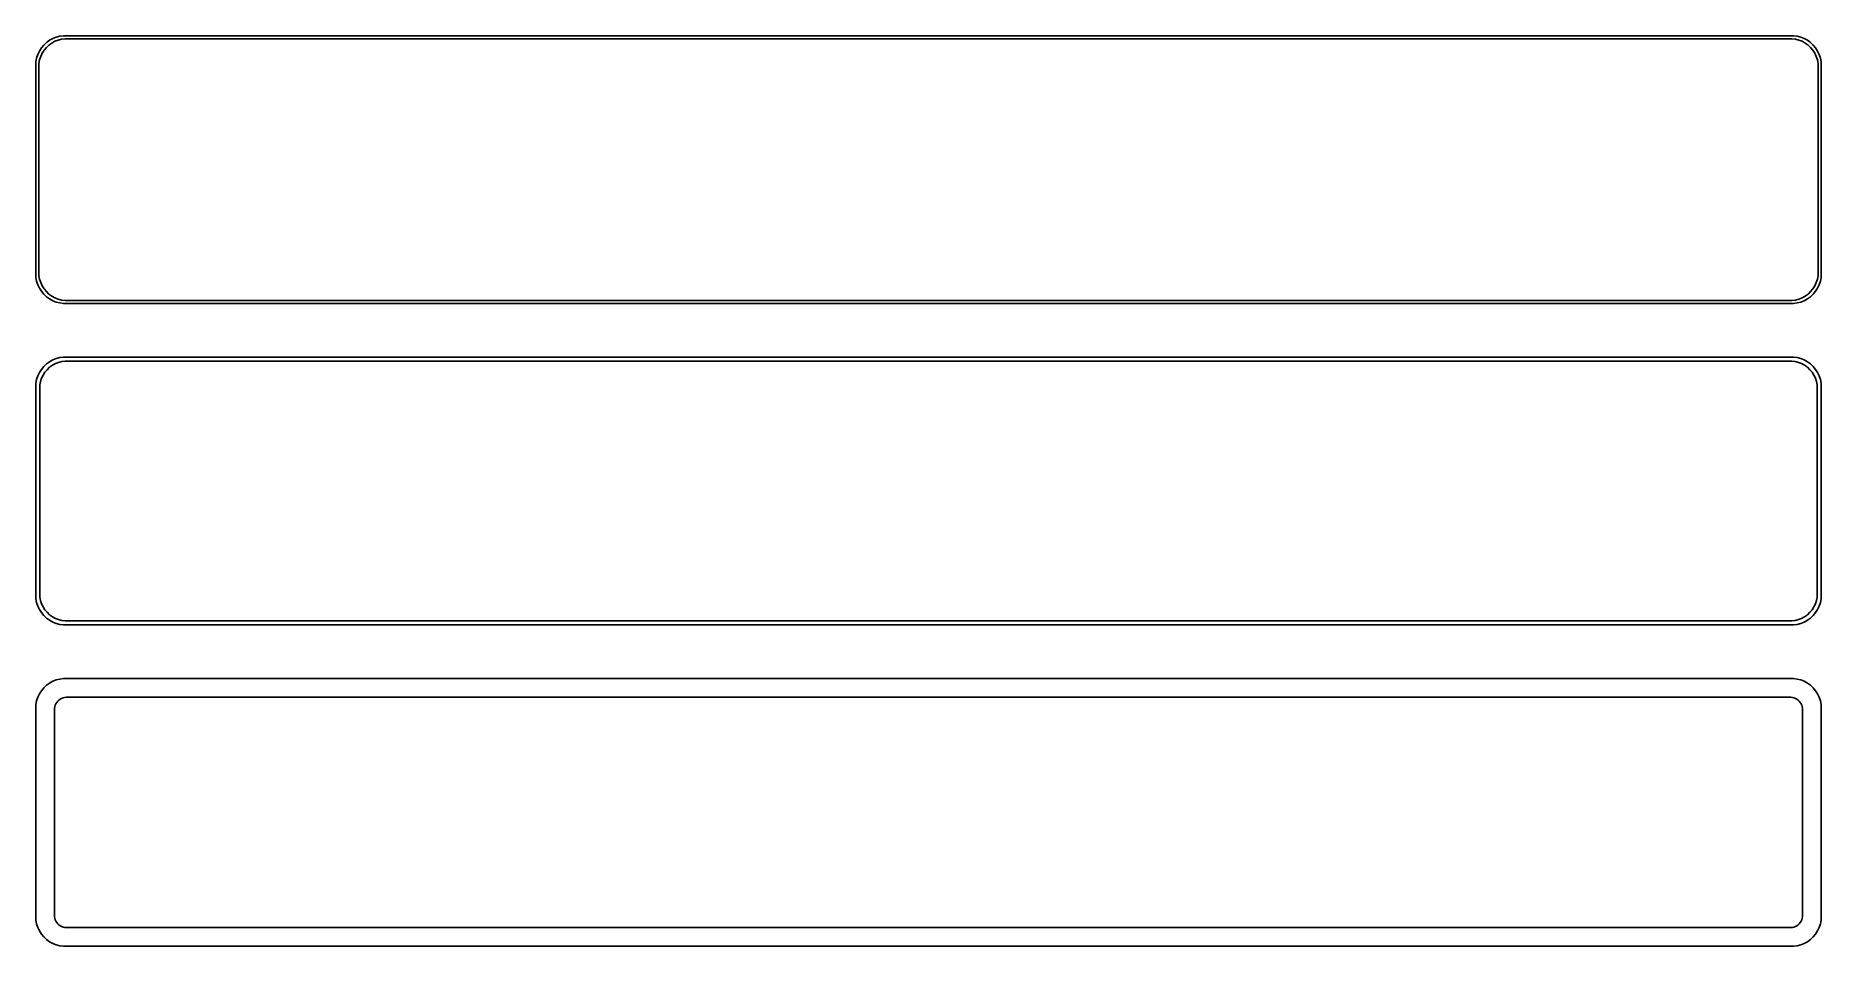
# Model space of a CAD drawing. Header units: metres. Extents: x -150 to 150, y 140 to 292.
import ezdxf

# ---------------------------------------------------------------- set-up
doc = ezdxf.new("R2010")
doc.units = ezdxf.units.M

msp = doc.modelspace()

# ---------------------------------------------------------------- linework, layer by layer
for p, q in [((-148.187, 291.353), (-148.645, 290.923)), ((-147.679, 291.722), (-148.187, 291.353)), ((-147.778, 290.91), (-147.295, 291.261)), ((-147.129, 292.024), (-147.679, 291.722)), ((-147.295, 291.261), (-146.772, 291.548)), ((-146.545, 292.255), (-147.129, 292.024)), ((-146.772, 291.548), (-146.218, 291.768)), ((-145.937, 292.411), (-146.545, 292.255)), ((-146.218, 291.768), (-145.64, 291.916)), ((-145.314, 292.49), (-145.937, 292.411)), ((-145.64, 291.916), (-145.048, 291.991)), ((145.314, 292.49), (-145.314, 292.49)), ((-145.048, 291.991), (145.048, 291.991)), ((145.048, 291.991), (145.64, 291.916)), ((145.937, 292.411), (145.314, 292.49)), ((145.64, 291.916), (146.218, 291.768)), ((146.545, 292.255), (145.937, 292.411)), ((146.218, 291.768), (146.772, 291.548)), ((147.129, 292.024), (146.545, 292.255)), ((146.772, 291.548), (147.295, 291.261)), ((147.679, 291.722), (147.129, 292.024)), ((147.295, 291.261), (147.778, 290.91)), ((148.187, 291.353), (147.679, 291.722)), ((148.645, 290.923), (148.187, 291.353)), ((-149.961, 288.127), (-150, 287.5)), ((-149.843, 288.743), (-149.961, 288.127)), ((-149.649, 289.341), (-149.843, 288.743)), ((-149.382, 289.909), (-149.649, 289.341)), ((-149.463, 287.845), (-149.351, 288.431)), ((-149.045, 290.439), (-149.382, 289.909)), ((-149.351, 288.431), (-149.166, 288.999)), ((-149.166, 288.999), (-148.912, 289.538)), ((-148.645, 290.923), (-149.045, 290.439)), ((-148.912, 289.538), (-148.593, 290.042)), ((-148.593, 290.042), (-148.213, 290.502)), ((-148.213, 290.502), (-147.778, 290.91)), ((147.778, 290.91), (148.213, 290.502)), ((148.213, 290.502), (148.593, 290.042)), ((148.593, 290.042), (148.912, 289.538)), ((149.045, 290.439), (148.645, 290.923)), ((148.912, 289.538), (149.166, 288.999)), ((149.382, 289.909), (149.045, 290.439)), ((149.166, 288.999), (149.351, 288.431)), ((149.351, 288.431), (149.463, 287.845)), ((149.649, 289.341), (149.382, 289.909)), ((149.843, 288.743), (149.649, 289.341)), ((149.961, 288.127), (149.843, 288.743)), ((150, 287.5), (149.961, 288.127)), ((-150, 287.5), (-150, 252.5)), ((-149.5, 287.25), (-149.463, 287.845)), ((-149.5, 252.75), (-149.5, 287.25)), ((149.463, 287.845), (149.5, 287.25)), ((149.5, 287.25), (149.5, 252.75)), ((150, 252.5), (150, 287.5)), ((-150, 252.5), (-149.961, 251.873)), ((-149.463, 252.155), (-149.5, 252.75)), ((-149.351, 251.569), (-149.463, 252.155)), ((149.463, 252.155), (149.351, 251.569)), ((149.5, 252.75), (149.463, 252.155)), ((149.961, 251.873), (150, 252.5)), ((-149.961, 251.873), (-149.843, 251.257)), ((-149.843, 251.257), (-149.649, 250.659)), ((-149.649, 250.659), (-149.382, 250.091)), ((-149.382, 250.091), (-149.045, 249.561)), ((-149.166, 251.001), (-149.351, 251.569)), ((-148.912, 250.462), (-149.166, 251.001)), ((-149.045, 249.561), (-148.645, 249.077)), ((-148.593, 249.958), (-148.912, 250.462)), ((-148.645, 249.077), (-148.187, 248.647)), ((-148.213, 249.498), (-148.593, 249.958)), ((-147.778, 249.09), (-148.213, 249.498)), ((-147.295, 248.739), (-147.778, 249.09)), ((147.778, 249.09), (147.295, 248.739)), ((148.213, 249.498), (147.778, 249.09)), ((148.187, 248.647), (148.645, 249.077)), ((148.593, 249.958), (148.213, 249.498)), ((148.912, 250.462), (148.593, 249.958)), ((148.645, 249.077), (149.045, 249.561)), ((149.166, 251.001), (148.912, 250.462)), ((149.045, 249.561), (149.382, 250.091)), ((149.351, 251.569), (149.166, 251.001)), ((149.382, 250.091), (149.649, 250.659)), ((149.649, 250.659), (149.843, 251.257)), ((149.843, 251.257), (149.961, 251.873)), ((-148.187, 248.647), (-147.679, 248.278)), ((-147.679, 248.278), (-147.129, 247.976)), ((-146.772, 248.452), (-147.295, 248.739)), ((-147.129, 247.976), (-146.545, 247.745)), ((-146.218, 248.232), (-146.772, 248.452)), ((-146.545, 247.745), (-145.937, 247.589)), ((-145.64, 248.084), (-146.218, 248.232)), ((-145.937, 247.589), (-145.314, 247.51)), ((-145.048, 248.009), (-145.64, 248.084)), ((-145.314, 247.51), (145.314, 247.51)), ((145.048, 248.009), (-145.048, 248.009)), ((145.64, 248.084), (145.048, 248.009)), ((145.314, 247.51), (145.937, 247.589)), ((146.218, 248.232), (145.64, 248.084)), ((145.937, 247.589), (146.545, 247.745)), ((146.772, 248.452), (146.218, 248.232)), ((146.545, 247.745), (147.129, 247.976)), ((147.295, 248.739), (146.772, 248.452)), ((147.129, 247.976), (147.679, 248.278)), ((147.679, 248.278), (148.187, 248.647)), ((-148.187, 237.353), (-148.645, 236.923)), ((-147.679, 237.722), (-148.187, 237.353)), ((-147.129, 238.024), (-147.679, 237.722)), ((-147.668, 236.778), (-147.203, 237.116)), ((-147.203, 237.116), (-146.699, 237.393)), ((-146.545, 238.255), (-147.129, 238.024)), ((-146.699, 237.393), (-146.165, 237.604)), ((-145.937, 238.411), (-146.545, 238.255)), ((-146.165, 237.604), (-145.608, 237.747)), ((-145.314, 238.49), (-145.937, 238.411)), ((-145.608, 237.747), (-145.037, 237.819)), ((145.314, 238.49), (-145.314, 238.49)), ((-145.037, 237.819), (145.037, 237.819)), ((145.037, 237.819), (145.608, 237.747)), ((145.937, 238.411), (145.314, 238.49)), ((145.608, 237.747), (146.165, 237.604)), ((146.545, 238.255), (145.937, 238.411)), ((146.165, 237.604), (146.699, 237.393)), ((147.129, 238.024), (146.545, 238.255)), ((146.699, 237.393), (147.203, 237.116)), ((147.679, 237.722), (147.129, 238.024)), ((147.203, 237.116), (147.668, 236.778)), ((148.187, 237.353), (147.679, 237.722)), ((148.645, 236.923), (148.187, 237.353)), ((-149.961, 234.127), (-150, 233.5)), ((-149.843, 234.743), (-149.961, 234.127)), ((-149.649, 235.341), (-149.843, 234.743)), ((-149.382, 235.909), (-149.649, 235.341)), ((-149.045, 236.439), (-149.382, 235.909)), ((-149.292, 233.824), (-149.185, 234.389)), ((-149.185, 234.389), (-149.007, 234.935)), ((-148.645, 236.923), (-149.045, 236.439)), ((-149.007, 234.935), (-148.762, 235.456)), ((-148.762, 235.456), (-148.454, 235.941)), ((-148.454, 235.941), (-148.088, 236.384)), ((-148.088, 236.384), (-147.668, 236.778)), ((147.668, 236.778), (148.088, 236.384)), ((148.088, 236.384), (148.454, 235.941)), ((148.454, 235.941), (148.762, 235.456)), ((149.045, 236.439), (148.645, 236.923)), ((148.762, 235.456), (149.007, 234.935)), ((149.007, 234.935), (149.185, 234.389)), ((149.382, 235.909), (149.045, 236.439)), ((149.185, 234.389), (149.292, 233.824)), ((149.649, 235.341), (149.382, 235.909)), ((149.843, 234.743), (149.649, 235.341)), ((149.961, 234.127), (149.843, 234.743)), ((150, 233.5), (149.961, 234.127)), ((-150, 233.5), (-150, 198.5)), ((-149.328, 233.25), (-149.292, 233.824)), ((-149.328, 198.75), (-149.328, 233.25)), ((149.292, 233.824), (149.328, 233.25)), ((149.328, 233.25), (149.328, 198.75)), ((150, 198.5), (150, 233.5)), ((-150, 198.5), (-149.961, 197.873)), ((-149.292, 198.176), (-149.328, 198.75)), ((-149.185, 197.611), (-149.292, 198.176)), ((149.292, 198.176), (149.185, 197.611)), ((149.328, 198.75), (149.292, 198.176)), ((149.961, 197.873), (150, 198.5)), ((-149.961, 197.873), (-149.843, 197.257)), ((-149.843, 197.257), (-149.649, 196.659)), ((-149.649, 196.659), (-149.382, 196.091)), ((-149.382, 196.091), (-149.045, 195.561)), ((-149.007, 197.065), (-149.185, 197.611)), ((-149.045, 195.561), (-148.645, 195.077)), ((-148.762, 196.544), (-149.007, 197.065)), ((-148.454, 196.059), (-148.762, 196.544)), ((-148.645, 195.077), (-148.187, 194.647)), ((-148.088, 195.616), (-148.454, 196.059)), ((-147.668, 195.222), (-148.088, 195.616)), ((-147.203, 194.884), (-147.668, 195.222)), ((147.668, 195.222), (147.203, 194.884)), ((148.088, 195.616), (147.668, 195.222)), ((148.454, 196.059), (148.088, 195.616)), ((148.187, 194.647), (148.645, 195.077)), ((148.762, 196.544), (148.454, 196.059)), ((148.645, 195.077), (149.045, 195.561)), ((149.007, 197.065), (148.762, 196.544)), ((149.185, 197.611), (149.007, 197.065)), ((149.045, 195.561), (149.382, 196.091)), ((149.382, 196.091), (149.649, 196.659)), ((149.649, 196.659), (149.843, 197.257)), ((149.843, 197.257), (149.961, 197.873)), ((-148.187, 194.647), (-147.679, 194.278)), ((-147.679, 194.278), (-147.129, 193.976)), ((-146.699, 194.607), (-147.203, 194.884)), ((-147.129, 193.976), (-146.545, 193.745)), ((-146.165, 194.396), (-146.699, 194.607)), ((-146.545, 193.745), (-145.937, 193.589)), ((-145.608, 194.253), (-146.165, 194.396)), ((-145.937, 193.589), (-145.314, 193.51)), ((-145.037, 194.181), (-145.608, 194.253)), ((-145.314, 193.51), (145.314, 193.51)), ((145.037, 194.181), (-145.037, 194.181)), ((145.608, 194.253), (145.037, 194.181)), ((145.314, 193.51), (145.937, 193.589)), ((146.165, 194.396), (145.608, 194.253)), ((145.937, 193.589), (146.545, 193.745)), ((146.699, 194.607), (146.165, 194.396)), ((146.545, 193.745), (147.129, 193.976)), ((147.203, 194.884), (146.699, 194.607)), ((147.129, 193.976), (147.679, 194.278)), ((147.679, 194.278), (148.187, 194.647)), ((-148.187, 183.353), (-148.645, 182.923)), ((-147.679, 183.722), (-148.187, 183.353)), ((-147.129, 184.024), (-147.679, 183.722)), ((-146.545, 184.255), (-147.129, 184.024)), ((-145.937, 184.411), (-146.545, 184.255)), ((-145.314, 184.49), (-145.937, 184.411)), ((145.314, 184.49), (-145.314, 184.49)), ((145.937, 184.411), (145.314, 184.49)), ((146.545, 184.255), (145.937, 184.411)), ((147.129, 184.024), (146.545, 184.255)), ((147.679, 183.722), (147.129, 184.024)), ((148.187, 183.353), (147.679, 183.722)), ((148.645, 182.923), (148.187, 183.353)), ((-149.961, 180.127), (-150, 179.5)), ((-149.843, 180.743), (-149.961, 180.127)), ((-149.649, 181.341), (-149.843, 180.743)), ((-149.382, 181.909), (-149.649, 181.341)), ((-149.045, 182.439), (-149.382, 181.909)), ((-148.645, 182.923), (-149.045, 182.439)), ((-146.793, 179.775), (-146.711, 180.027)), ((-146.711, 180.027), (-146.599, 180.266)), ((-146.599, 180.266), (-146.457, 180.49)), ((-146.457, 180.49), (-146.288, 180.694)), ((-146.288, 180.694), (-146.095, 180.875)), ((-146.095, 180.875), (-145.88, 181.031)), ((-145.88, 181.031), (-145.648, 181.159)), ((-145.648, 181.159), (-145.402, 181.256)), ((-145.402, 181.256), (-145.145, 181.322)), ((-145.145, 181.322), (-144.882, 181.355)), ((-144.882, 181.355), (144.882, 181.355)), ((144.882, 181.355), (145.145, 181.322)), ((145.145, 181.322), (145.402, 181.256)), ((145.402, 181.256), (145.648, 181.159)), ((145.648, 181.159), (145.88, 181.031)), ((145.88, 181.031), (146.095, 180.875)), ((146.095, 180.875), (146.288, 180.694)), ((146.288, 180.694), (146.457, 180.49)), ((146.457, 180.49), (146.599, 180.266)), ((146.599, 180.266), (146.711, 180.027)), ((146.711, 180.027), (146.793, 179.775)), ((149.045, 182.439), (148.645, 182.923)), ((149.382, 181.909), (149.045, 182.439)), ((149.649, 181.341), (149.382, 181.909)), ((149.843, 180.743), (149.649, 181.341)), ((149.961, 180.127), (149.843, 180.743)), ((150, 179.5), (149.961, 180.127)), ((-150, 179.5), (-150, 144.5)), ((-146.86, 179.25), (-146.843, 179.514)), ((-146.86, 144.75), (-146.86, 179.25)), ((-146.843, 179.514), (-146.793, 179.775)), ((146.793, 179.775), (146.843, 179.514)), ((146.843, 179.514), (146.86, 179.25)), ((146.86, 179.25), (146.86, 144.75)), ((150, 144.5), (150, 179.5)), ((-150, 144.5), (-149.961, 143.873)), ((-146.843, 144.486), (-146.86, 144.75)), ((-146.793, 144.225), (-146.843, 144.486)), ((-146.711, 143.973), (-146.793, 144.225)), ((146.793, 144.225), (146.711, 143.973)), ((146.843, 144.486), (146.793, 144.225)), ((146.86, 144.75), (146.843, 144.486)), ((149.961, 143.873), (150, 144.5)), ((-149.961, 143.873), (-149.843, 143.257)), ((-149.843, 143.257), (-149.649, 142.659)), ((-149.649, 142.659), (-149.382, 142.091)), ((-149.382, 142.091), (-149.045, 141.561)), ((-149.045, 141.561), (-148.645, 141.077)), ((-148.645, 141.077), (-148.187, 140.647)), ((-146.599, 143.734), (-146.711, 143.973)), ((-146.457, 143.51), (-146.599, 143.734)), ((-146.288, 143.306), (-146.457, 143.51)), ((-146.095, 143.125), (-146.288, 143.306)), ((-145.88, 142.969), (-146.095, 143.125)), ((-145.648, 142.841), (-145.88, 142.969)), ((-145.402, 142.744), (-145.648, 142.841)), ((-145.145, 142.678), (-145.402, 142.744)), ((-144.882, 142.645), (-145.145, 142.678)), ((144.882, 142.645), (-144.882, 142.645)), ((145.145, 142.678), (144.882, 142.645)), ((145.402, 142.744), (145.145, 142.678)), ((145.648, 142.841), (145.402, 142.744)), ((145.88, 142.969), (145.648, 142.841)), ((146.095, 143.125), (145.88, 142.969)), ((146.288, 143.306), (146.095, 143.125)), ((146.457, 143.51), (146.288, 143.306)), ((146.599, 143.734), (146.457, 143.51)), ((146.711, 143.973), (146.599, 143.734)), ((148.187, 140.647), (148.645, 141.077)), ((148.645, 141.077), (149.045, 141.561)), ((149.045, 141.561), (149.382, 142.091)), ((149.382, 142.091), (149.649, 142.659)), ((149.649, 142.659), (149.843, 143.257)), ((149.843, 143.257), (149.961, 143.873)), ((-148.187, 140.647), (-147.679, 140.278)), ((-147.679, 140.278), (-147.129, 139.976)), ((-147.129, 139.976), (-146.545, 139.745)), ((-146.545, 139.745), (-145.937, 139.589)), ((-145.937, 139.589), (-145.314, 139.51)), ((-145.314, 139.51), (145.314, 139.51)), ((145.314, 139.51), (145.937, 139.589)), ((145.937, 139.589), (146.545, 139.745)), ((146.545, 139.745), (147.129, 139.976)), ((147.129, 139.976), (147.679, 140.278)), ((147.679, 140.278), (148.187, 140.647))]:
    msp.add_line(p, q)

doc.saveas('drawing.dxf')
